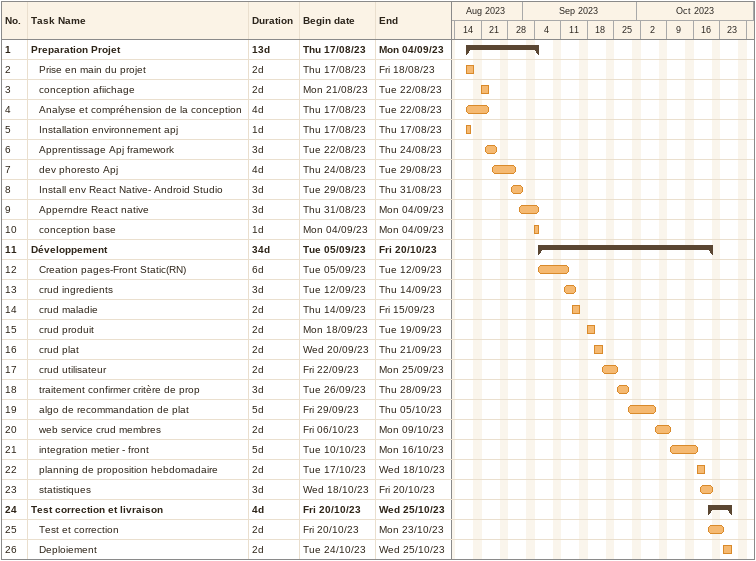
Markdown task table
| ID | Level | Task | Duration | Start | Finish |
|---|---|---|---|---|---|
| 1 | 1 | **Preparation Projet** | 13d | 2023-08-17 | 2023-09-04 |
| 2 | 2 | Prise en main du projet | 2d | 2023-08-17 | 2023-08-18 |
| 3 | 2 | conception afiichage | 2d | 2023-08-21 | 2023-08-22 |
| 4 | 2 | Analyse et compréhension de la conception | 4d | 2023-08-17 | 2023-08-22 |
| 5 | 2 | Installation environnement apj | 1d | 2023-08-17 | 2023-08-17 |
| 6 | 2 | Apprentissage Apj framework | 3d | 2023-08-22 | 2023-08-24 |
| 7 | 2 | dev phoresto Apj | 4d | 2023-08-24 | 2023-08-29 |
| 8 | 2 | Install env React Native- Android Studio | 3d | 2023-08-29 | 2023-08-31 |
| 9 | 2 | Apperndre React native | 3d | 2023-08-31 | 2023-09-04 |
| 10 | 2 | conception base | 1d | 2023-09-04 | 2023-09-04 |
| 11 | 1 | **Développement** | 34d | 2023-09-05 | 2023-10-20 |
| 12 | 2 | Creation pages-Front Static(RN) | 6d | 2023-09-05 | 2023-09-12 |
| 13 | 2 | crud ingredients | 3d | 2023-09-12 | 2023-09-14 |
| 14 | 2 | crud maladie | 2d | 2023-09-14 | 2023-09-15 |
| 15 | 2 | crud produit | 2d | 2023-09-18 | 2023-09-19 |
| 16 | 2 | crud plat | 2d | 2023-09-20 | 2023-09-21 |
| 17 | 2 | crud utilisateur | 2d | 2023-09-22 | 2023-09-25 |
| 18 | 2 | traitement confirmer critère de prop | 3d | 2023-09-26 | 2023-09-28 |
| 19 | 2 | algo de recommandation de plat | 5d | 2023-09-29 | 2023-10-05 |
| 20 | 2 | web service crud membres | 2d | 2023-10-06 | 2023-10-09 |
| 21 | 2 | integration metier - front | 5d | 2023-10-10 | 2023-10-16 |
| 22 | 2 | planning de proposition hebdomadaire | 2d | 2023-10-17 | 2023-10-18 |
| 23 | 2 | statistiques | 3d | 2023-10-18 | 2023-10-20 |
| 24 | 1 | **Test correction et livraison** | 4d | 2023-10-20 | 2023-10-25 |
| 25 | 2 | Test et correction | 2d | 2023-10-20 | 2023-10-23 |
| 26 | 2 | Deploiement | 2d | 2023-10-24 | 2023-10-25 |
